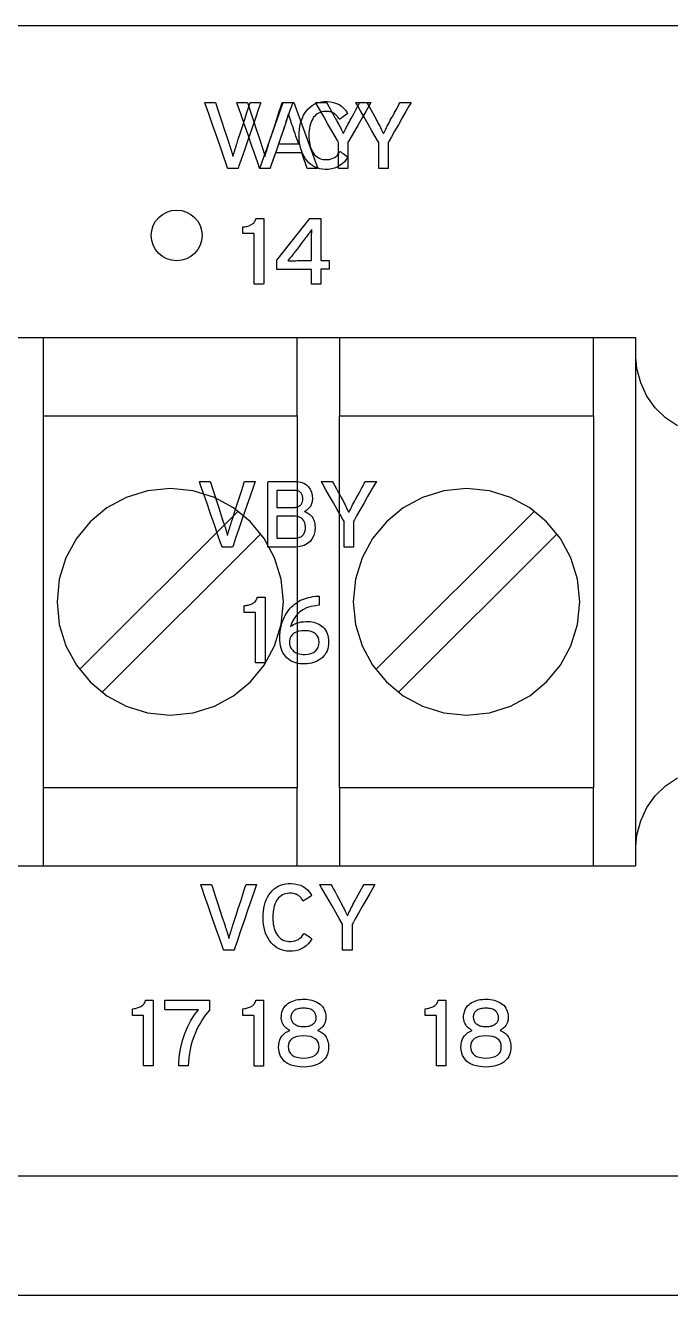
# Model space of a CAD drawing. Extents: x 1 to 47.7, y 0.2 to 33.3.
# Drawn here: x 34.587 to 35.54, y 10.156 to 12.033 of the extents above; entities that cross this region are included whole.
import ezdxf

# ---------------------------------------------------------------- set-up
doc = ezdxf.new("R2010")
doc.units = 0
doc.header["$MEASUREMENT"] = 0
for name, color, linetype in [('1_1__SCREW_TERMINAL_BLOCK_', 7, 'CONTINUOUS'), ('1_2__CONNECTORIZED_RELAY__', 7, 'CONTINUOUS'), ('4_0_____DWG', 7, 'CONTINUOUS')]:
    doc.layers.add(name, color=color, linetype=linetype)

msp = doc.modelspace()

# ---------------------------------------------------------------- linework, layer by layer
at = {"layer": '1_1__SCREW_TERMINAL_BLOCK_'}
for points in [[(34.9486, 11.8214), (34.9481, 11.8214), (34.9466, 11.8214), (34.9444, 11.8214), (34.9418, 11.8214), (34.9391, 11.8214), (34.9367, 11.8214), (34.9347, 11.8214), (34.9335, 11.8214), (34.9331, 11.8219), (34.931, 11.8279), (34.927, 11.8393), (34.9219, 11.8542), (34.9161, 11.8708), (34.9103, 11.8873), (34.9053, 11.902), (34.9015, 11.9129), (34.8996, 11.9183), (34.8998, 11.9186), (34.9011, 11.9186), (34.9032, 11.9186), (34.9058, 11.9186), (34.9085, 11.9186), (34.9111, 11.9186), (34.9134, 11.9186), (34.9148, 11.9186), (34.9153, 11.9186), (34.9162, 11.9159), (34.9183, 11.9095), (34.9213, 11.9005), (34.9247, 11.8901), (34.9282, 11.8794), (34.9314, 11.8696), (34.9339, 11.8619), (34.9354, 11.8573), (34.9358, 11.8562), (34.9361, 11.8551), (34.9365, 11.8541), (34.9368, 11.853), (34.9372, 11.8519), (34.9376, 11.8508), (34.938, 11.8496), (34.9383, 11.8485), (34.9387, 11.8473), (34.9391, 11.8461), (34.9394, 11.8449), (34.9397, 11.8439), (34.94, 11.8428), (34.9402, 11.8419), (34.9405, 11.841), (34.9407, 11.8402), (34.9409, 11.8394), (34.9411, 11.839), (34.9413, 11.8397), (34.9415, 11.8405), (34.9417, 11.8413), (34.942, 11.8422), (34.9423, 11.8432), (34.9426, 11.8442), (34.9429, 11.8453), (34.9433, 11.8465), (34.9437, 11.8477), (34.944, 11.8489), (34.9444, 11.8501), (34.9447, 11.8513), (34.9451, 11.8524), (34.9454, 11.8535), (34.9457, 11.8546), (34.9461, 11.8556), (34.9464, 11.8567), (34.947, 11.8587), (34.9489, 11.8645), (34.9517, 11.8731), (34.955, 11.8833), (34.9584, 11.894), (34.9617, 11.904), (34.9643, 11.9122), (34.966, 11.9174), (34.9665, 11.9186), (34.9673, 11.9186), (34.9691, 11.9186), (34.9714, 11.9186), (34.9741, 11.9186), (34.9768, 11.9186), (34.9791, 11.9186), (34.981, 11.9186), (34.9819, 11.9186), (34.9815, 11.9171), (34.9789, 11.9095), (34.9746, 11.897), (34.9693, 11.8814), (34.9635, 11.8646), (34.9579, 11.8485), (34.9532, 11.8346), (34.9499, 11.825)], [(35.0637, 11.8384), (35.0611, 11.8345), (35.0583, 11.831), (35.0551, 11.828), (35.0517, 11.8255), (35.0479, 11.8234), (35.0439, 11.8218), (35.0395, 11.8207), (35.0349, 11.82), (35.0302, 11.8199), (35.0261, 11.8202), (35.0222, 11.8209), (35.0186, 11.822), (35.0151, 11.8234), (35.0119, 11.8252), (35.0089, 11.8273), (35.0061, 11.8298), (35.0035, 11.8326), (35.0011, 11.8357), (34.9989, 11.839), (34.997, 11.8426), (34.9954, 11.8464), (34.994, 11.8505), (34.993, 11.8548), (34.9922, 11.8593), (34.9917, 11.864), (34.9915, 11.869), (34.9916, 11.8741), (34.9919, 11.8789), (34.9926, 11.8836), (34.9936, 11.888), (34.9948, 11.8921), (34.9963, 11.8961), (34.9981, 11.8998), (35.0002, 11.9032), (35.0025, 11.9065), (35.005, 11.9094), (35.0077, 11.912), (35.0107, 11.9142), (35.0138, 11.9161), (35.0172, 11.9176), (35.0207, 11.9187), (35.0245, 11.9196), (35.0285, 11.92), (35.033, 11.9201), (35.0379, 11.9197), (35.0425, 11.9188), (35.0467, 11.9175), (35.0505, 11.9156), (35.054, 11.9133), (35.0572, 11.9106), (35.06, 11.9073), (35.0624, 11.9036), (35.0631, 11.9019), (35.0622, 11.9013), (35.0606, 11.9003), (35.0587, 11.899), (35.0565, 11.8977), (35.0545, 11.8963), (35.0527, 11.8952), (35.0514, 11.8943), (35.0508, 11.894), (35.0501, 11.8951), (35.0493, 11.8964), (35.0484, 11.8976), (35.0475, 11.8987), (35.0466, 11.8997), (35.0457, 11.9006), (35.0448, 11.9015), (35.0438, 11.9023), (35.0428, 11.903), (35.0417, 11.9035), (35.0406, 11.9041), (35.0393, 11.9045), (35.038, 11.9049), (35.0367, 11.9052), (35.0353, 11.9054), (35.0338, 11.9056), (35.0322, 11.9056), (35.0301, 11.9056), (35.0274, 11.9054), (35.0249, 11.9049), (35.0225, 11.9042), (35.0203, 11.9032), (35.0183, 11.902), (35.0164, 11.9005), (35.0146, 11.8988), (35.013, 11.8969), (35.0116, 11.8947), (35.0102, 11.8923), (35.0091, 11.8897), (35.0082, 11.887), (35.0074, 11.884), (35.0068, 11.8809), (35.0063, 11.8775), (35.006, 11.874), (35.0059, 11.8703), (35.006, 11.8666), (35.0063, 11.8631), (35.0067, 11.8598), (35.0073, 11.8566), (35.008, 11.8537), (35.009, 11.8509), (35.0101, 11.8483), (35.0114, 11.8459), (35.0128, 11.8437), (35.0144, 11.8416), (35.0161, 11.8398), (35.018, 11.8383), (35.02, 11.837), (35.0222, 11.836), (35.0246, 11.8352), (35.0271, 11.8347), (35.0298, 11.8344), (35.0327, 11.8344), (35.0358, 11.8347), (35.0386, 11.8353), (35.0413, 11.8363), (35.0437, 11.8375), (35.046, 11.8391), (35.048, 11.841), (35.0499, 11.8433), (35.0516, 11.8458), (35.0522, 11.8464), (35.0532, 11.8457), (35.0547, 11.8446), (35.0565, 11.8434), (35.0585, 11.842), (35.0605, 11.8406), (35.0621, 11.8395), (35.0632, 11.8387)], [(35.1231, 11.8598), (35.1231, 11.8584), (35.1231, 11.8546), (35.1231, 11.8491), (35.1231, 11.8427), (35.1231, 11.8361), (35.1231, 11.83), (35.1231, 11.825), (35.1231, 11.822), (35.123, 11.8214), (35.1221, 11.8214), (35.1205, 11.8214), (35.1183, 11.8214), (35.1159, 11.8214), (35.1135, 11.8214), (35.1114, 11.8214), (35.1098, 11.8214), (35.109, 11.8214), (35.109, 11.8222), (35.109, 11.8254), (35.109, 11.8305), (35.109, 11.8367), (35.109, 11.8434), (35.109, 11.8497), (35.109, 11.8551), (35.109, 11.8587), (35.109, 11.8599), (35.1075, 11.8624), (35.104, 11.8685), (35.0991, 11.8771), (35.0934, 11.8869), (35.0876, 11.897), (35.0823, 11.9063), (35.0781, 11.9136), (35.0756, 11.9179), (35.0754, 11.9186), (35.0765, 11.9186), (35.0785, 11.9186), (35.081, 11.9186), (35.0839, 11.9186), (35.0867, 11.9186), (35.0891, 11.9186), (35.0909, 11.9186), (35.0917, 11.9186), (35.0921, 11.9179), (35.0934, 11.9155), (35.0954, 11.9119), (35.0978, 11.9075), (35.1004, 11.9029), (35.1027, 11.8985), (35.1047, 11.8949), (35.106, 11.8925), (35.1067, 11.8913), (35.108, 11.8887), (35.1093, 11.8863), (35.1105, 11.8839), (35.1117, 11.8816), (35.1128, 11.8794), (35.1138, 11.8773), (35.1148, 11.8753), (35.1157, 11.8734), (35.1166, 11.8735), (35.1174, 11.8754), (35.1184, 11.8773), (35.1194, 11.8794), (35.1205, 11.8816), (35.1217, 11.8839), (35.1229, 11.8863), (35.1243, 11.8888), (35.1256, 11.8914), (35.1262, 11.8925), (35.1276, 11.895), (35.1297, 11.8988), (35.1321, 11.9032), (35.1347, 11.9079), (35.1371, 11.9122), (35.139, 11.9158), (35.1402, 11.9181), (35.1406, 11.9186), (35.1415, 11.9186), (35.1433, 11.9186), (35.1458, 11.9186), (35.1486, 11.9186), (35.1513, 11.9186), (35.1538, 11.9186), (35.1557, 11.9186), (35.1567, 11.9186), (35.1563, 11.9177), (35.1536, 11.9131), (35.1493, 11.9055), (35.1439, 11.8961), (35.1381, 11.886), (35.1325, 11.8762), (35.1277, 11.8678), (35.1243, 11.862)], [(34.8482, 11.7224), (34.8474, 11.7148), (34.8452, 11.7078), (34.8418, 11.7014), (34.8372, 11.6959), (34.8316, 11.6913), (34.8253, 11.6878), (34.8182, 11.6857), (34.8107, 11.6849), (34.8031, 11.6857), (34.7961, 11.6878), (34.7897, 11.6913), (34.7842, 11.6959), (34.7796, 11.7014), (34.7761, 11.7078), (34.7739, 11.7148), (34.7732, 11.7224), (34.7739, 11.7299), (34.7761, 11.737), (34.7796, 11.7434), (34.7842, 11.7489), (34.7897, 11.7535), (34.7961, 11.7569), (34.8031, 11.7591), (34.8107, 11.7599), (34.8182, 11.7591), (34.8253, 11.7569), (34.8316, 11.7535), (34.8372, 11.7489), (34.8418, 11.7434), (34.8452, 11.737), (34.8474, 11.7299)], [(34.9685, 11.1811), (34.9651, 11.2148), (34.9554, 11.2462), (34.94, 11.2747), (34.9196, 11.2995), (34.8948, 11.3199), (34.8664, 11.3354), (34.835, 11.3451), (34.8012, 11.3486), (34.7675, 11.3451), (34.7362, 11.3354), (34.7077, 11.3199), (34.683, 11.2995), (34.6626, 11.2747), (34.6471, 11.2462), (34.6374, 11.2148), (34.634, 11.1811), (34.6374, 11.1474), (34.6471, 11.116), (34.6626, 11.0876), (34.683, 11.0628), (34.7077, 11.0423), (34.7362, 11.0269), (34.7675, 11.0171), (34.8012, 11.0137), (34.835, 11.0171), (34.8664, 11.0269), (34.8948, 11.0423), (34.9196, 11.0628), (34.94, 11.0876), (34.9554, 11.116), (34.9651, 11.1474)], [(35.406, 11.1811), (35.4026, 11.2148), (35.3929, 11.2462), (35.3775, 11.2747), (35.357, 11.2995), (35.3323, 11.3199), (35.3039, 11.3354), (35.2725, 11.3451), (35.2388, 11.3486), (35.205, 11.3451), (35.1736, 11.3354), (35.1452, 11.3199), (35.1205, 11.2995), (35.1, 11.2747), (35.0846, 11.2462), (35.0749, 11.2148), (35.0715, 11.1811), (35.0749, 11.1474), (35.0846, 11.116), (35.1, 11.0876), (35.1205, 11.0628), (35.1452, 11.0423), (35.1736, 11.0269), (35.205, 11.0171), (35.2388, 11.0137), (35.2725, 11.0171), (35.3039, 11.0269), (35.3323, 11.0423), (35.357, 11.0628), (35.3775, 11.0876), (35.3929, 11.116), (35.4026, 11.1474)], [(34.7619, 10.4954), (34.7619, 10.4982), (34.7619, 10.5058), (34.7619, 10.5167), (34.7619, 10.5293), (34.7619, 10.5424), (34.7619, 10.5543), (34.7619, 10.5637), (34.7619, 10.5691), (34.7618, 10.5699), (34.7606, 10.5699), (34.7585, 10.5699), (34.7558, 10.5699), (34.7529, 10.5699), (34.75, 10.5699), (34.7476, 10.5699), (34.7459, 10.5699), (34.7453, 10.5699), (34.7453, 10.5703), (34.7453, 10.5713), (34.7453, 10.5728), (34.7453, 10.5745), (34.7453, 10.5762), (34.7453, 10.5778), (34.7453, 10.5791), (34.7453, 10.5798), (34.7461, 10.58), (34.7478, 10.5802), (34.7494, 10.5804), (34.751, 10.5808), (34.7525, 10.5812), (34.754, 10.5816), (34.7554, 10.5821), (34.7567, 10.5827), (34.758, 10.5834), (34.7592, 10.5841), (34.7603, 10.5849), (34.7612, 10.5858), (34.7621, 10.5868), (34.7629, 10.5879), (34.7635, 10.5891), (34.764, 10.5904), (34.7645, 10.5918), (34.7648, 10.5925), (34.7656, 10.5925), (34.767, 10.5925), (34.7689, 10.5925), (34.7709, 10.5925), (34.7728, 10.5925), (34.7745, 10.5925), (34.7756, 10.5925), (34.7761, 10.5925), (34.7761, 10.5888), (34.7761, 10.5789), (34.7761, 10.5648), (34.7761, 10.5482), (34.7761, 10.5312), (34.7761, 10.5156), (34.7761, 10.5034), (34.7761, 10.4963), (34.7759, 10.4954), (34.7749, 10.4954), (34.7731, 10.4954), (34.7708, 10.4954), (34.7684, 10.4954), (34.766, 10.4954), (34.7639, 10.4954), (34.7625, 10.4954)], [(34.8592, 10.5778), (34.8563, 10.5745), (34.8535, 10.571), (34.8508, 10.5673), (34.8483, 10.5634), (34.8458, 10.5593), (34.8434, 10.555), (34.8411, 10.5505), (34.8389, 10.5458), (34.8369, 10.541), (34.835, 10.5359), (34.8333, 10.5306), (34.8318, 10.5252), (34.8306, 10.5196), (34.8296, 10.5138), (34.8288, 10.5078), (34.8282, 10.5017), (34.8278, 10.4954), (34.8273, 10.4954), (34.8258, 10.4954), (34.8237, 10.4954), (34.8213, 10.4954), (34.8188, 10.4954), (34.8165, 10.4954), (34.8147, 10.4954), (34.8137, 10.4954), (34.8139, 10.5011), (34.815, 10.5122), (34.8168, 10.5229), (34.8194, 10.5332), (34.8226, 10.5431), (34.8266, 10.5525), (34.8312, 10.5616), (34.8366, 10.5702), (34.8427, 10.5784), (34.8408, 10.5784), (34.8358, 10.5784), (34.8286, 10.5784), (34.8202, 10.5784), (34.8116, 10.5784), (34.8037, 10.5784), (34.7975, 10.5784), (34.7939, 10.5784), (34.7934, 10.5786), (34.7934, 10.5796), (34.7934, 10.5814), (34.7934, 10.5836), (34.7934, 10.5861), (34.7934, 10.5885), (34.7934, 10.5906), (34.7934, 10.592), (34.7934, 10.5925), (34.7959, 10.5925), (34.8026, 10.5925), (34.8122, 10.5925), (34.8234, 10.5925), (34.8349, 10.5925), (34.8454, 10.5925), (34.8537, 10.5925), (34.8585, 10.5925), (34.8592, 10.5924), (34.8592, 10.5913), (34.8592, 10.5895), (34.8592, 10.5871), (34.8592, 10.5845), (34.8592, 10.582), (34.8592, 10.5799), (34.8592, 10.5784)], [(35.1942, 10.4954), (35.1942, 10.4982), (35.1942, 10.5058), (35.1942, 10.5167), (35.1942, 10.5293), (35.1942, 10.5424), (35.1942, 10.5543), (35.1942, 10.5637), (35.1942, 10.5691), (35.194, 10.5699), (35.1928, 10.5699), (35.1907, 10.5699), (35.188, 10.5699), (35.1851, 10.5699), (35.1822, 10.5699), (35.1798, 10.5699), (35.1781, 10.5699), (35.1775, 10.5699), (35.1775, 10.5703), (35.1775, 10.5713), (35.1775, 10.5728), (35.1775, 10.5745), (35.1775, 10.5762), (35.1775, 10.5778), (35.1775, 10.5791), (35.1775, 10.5798), (35.1783, 10.58), (35.18, 10.5802), (35.1817, 10.5804), (35.1832, 10.5808), (35.1847, 10.5812), (35.1862, 10.5816), (35.1876, 10.5821), (35.1889, 10.5827), (35.1902, 10.5834), (35.1914, 10.5841), (35.1925, 10.5849), (35.1934, 10.5858), (35.1943, 10.5868), (35.1951, 10.5879), (35.1957, 10.5891), (35.1962, 10.5904), (35.1967, 10.5918), (35.197, 10.5925), (35.1978, 10.5925), (35.1992, 10.5925), (35.2011, 10.5925), (35.2031, 10.5925), (35.205, 10.5925), (35.2067, 10.5925), (35.2078, 10.5925), (35.2083, 10.5925), (35.2083, 10.5888), (35.2083, 10.5789), (35.2083, 10.5648), (35.2083, 10.5482), (35.2083, 10.5312), (35.2083, 10.5156), (35.2083, 10.5034), (35.2083, 10.4963), (35.2081, 10.4954), (35.2071, 10.4954), (35.2053, 10.4954), (35.2031, 10.4954), (35.2006, 10.4954), (35.1982, 10.4954), (35.1961, 10.4954), (35.1947, 10.4954)], [(35.3044, 10.5237), (35.3042, 10.5204), (35.3038, 10.5174), (35.3031, 10.5146), (35.3022, 10.5119), (35.301, 10.5094), (35.2996, 10.5071), (35.2979, 10.5049), (35.2959, 10.503), (35.2937, 10.5012), (35.2913, 10.4996), (35.2886, 10.4982), (35.2858, 10.497), (35.2828, 10.4959), (35.2796, 10.4951), (35.2762, 10.4945), (35.2726, 10.4941), (35.2688, 10.4938), (35.2626, 10.494), (35.2553, 10.4949), (35.249, 10.4965), (35.2435, 10.499), (35.2391, 10.5022), (35.2355, 10.5062), (35.2329, 10.5109), (35.2312, 10.5164), (35.2305, 10.5227), (35.2306, 10.5271), (35.2312, 10.5308), (35.2322, 10.5341), (35.2337, 10.5372), (35.2356, 10.54), (35.238, 10.5424), (35.2408, 10.5446), (35.244, 10.5465), (35.2469, 10.548), (35.2453, 10.5488), (35.2439, 10.5497), (35.2425, 10.5506), (35.2413, 10.5516), (35.2402, 10.5526), (35.2392, 10.5537), (35.2384, 10.5548), (35.2376, 10.556), (35.237, 10.5572), (35.2364, 10.5584), (35.2359, 10.5596), (35.2354, 10.5608), (35.2351, 10.5619), (35.2348, 10.5631), (35.2346, 10.5642), (35.2345, 10.5653), (35.2344, 10.5663), (35.2345, 10.5689), (35.2349, 10.5719), (35.2355, 10.5747), (35.2363, 10.5773), (35.2374, 10.5798), (35.2387, 10.582), (35.2403, 10.5841), (35.2422, 10.5859), (35.2443, 10.5876), (35.2465, 10.589), (35.2488, 10.5902), (35.2512, 10.5913), (35.2538, 10.5922), (35.2565, 10.5929), (35.2593, 10.5935), (35.2622, 10.5938), (35.2653, 10.5941), (35.2684, 10.5941), (35.2714, 10.594), (35.2742, 10.5936), (35.277, 10.5932), (35.2797, 10.5925), (35.2822, 10.5917), (35.2847, 10.5907), (35.2871, 10.5895), (35.2894, 10.5882), (35.2916, 10.5867), (35.2936, 10.585), (35.2953, 10.5831), (35.2968, 10.581), (35.298, 10.5786), (35.2989, 10.5761), (35.2997, 10.5734), (35.3001, 10.5705), (35.3003, 10.5674), (35.3004, 10.5665), (35.3003, 10.566), (35.3003, 10.5655), (35.3003, 10.5649), (35.3002, 10.5644), (35.3001, 10.5639), (35.3, 10.5633), (35.2999, 10.5628), (35.2998, 10.5622), (35.2997, 10.5616), (35.2995, 10.561), (35.2993, 10.5603), (35.2991, 10.5597), (35.2988, 10.5591), (35.2986, 10.5585), (35.2983, 10.5578), (35.298, 10.5572), (35.2975, 10.5563), (35.2967, 10.555), (35.2958, 10.5539), (35.2948, 10.5527), (35.2937, 10.5517), (35.2925, 10.5507), (35.2912, 10.5497), (35.2897, 10.5489), (35.2882, 10.548), (35.2903, 10.5468), (35.2935, 10.5451), (35.2963, 10.5431), (35.2987, 10.5407), (35.3007, 10.538), (35.3022, 10.5349), (35.3034, 10.5315), (35.3041, 10.5278)], [(35.2861, 10.5665), (35.2861, 10.5678), (35.2859, 10.5692), (35.2856, 10.5704), (35.2852, 10.5716), (35.2847, 10.5728), (35.284, 10.5739), (35.2833, 10.575), (35.2824, 10.576), (35.2814, 10.577), (35.2802, 10.5779), (35.2788, 10.5786), (35.2773, 10.5793), (35.2756, 10.5798), (35.2738, 10.5802), (35.2718, 10.5805), (35.2696, 10.5807), (35.2673, 10.5808), (35.265, 10.5807), (35.2628, 10.5805), (35.2609, 10.5802), (35.259, 10.5799), (35.2574, 10.5794), (35.2559, 10.5787), (35.2546, 10.578), (35.2534, 10.5772), (35.2524, 10.5763), (35.2515, 10.5754), (35.2507, 10.5743), (35.2501, 10.5732), (35.2495, 10.5721), (35.2491, 10.5709), (35.2489, 10.5697), (35.2487, 10.5684), (35.2487, 10.567), (35.2488, 10.5657), (35.249, 10.5643), (35.2493, 10.5631), (35.2498, 10.5619), (35.2505, 10.5608), (35.2512, 10.5597), (35.2522, 10.5587), (35.2532, 10.5578), (35.2544, 10.5569), (35.2557, 10.5561), (35.2571, 10.5555), (35.2586, 10.5549), (35.2601, 10.5544), (35.2618, 10.5541), (35.2636, 10.5538), (35.2655, 10.5537), (35.2675, 10.5536), (35.2696, 10.5537), (35.2716, 10.5538), (35.2734, 10.5541), (35.2752, 10.5545), (35.2768, 10.5549), (35.2782, 10.5555), (35.2796, 10.5562), (35.2808, 10.557), (35.2819, 10.5579), (35.2829, 10.5588), (35.2838, 10.5597), (35.2845, 10.5607), (35.2851, 10.5618), (35.2855, 10.5629), (35.2859, 10.564), (35.2861, 10.5652)], [(35.2901, 10.5233), (35.2898, 10.5271), (35.2887, 10.5304), (35.287, 10.5333), (35.2845, 10.5356), (35.2813, 10.5374), (35.2773, 10.5388), (35.2727, 10.5396), (35.2673, 10.5399), (35.262, 10.5396), (35.2574, 10.5388), (35.2535, 10.5375), (35.2503, 10.5358), (35.2479, 10.5335), (35.2461, 10.5308), (35.245, 10.5276), (35.2447, 10.5239), (35.2451, 10.52), (35.2462, 10.5167), (35.248, 10.5138), (35.2505, 10.5114), (35.2537, 10.5096), (35.2576, 10.5082), (35.2621, 10.5074), (35.2674, 10.5071), (35.2727, 10.5074), (35.2773, 10.5082), (35.2812, 10.5095), (35.2844, 10.5113), (35.2869, 10.5136), (35.2887, 10.5163), (35.2898, 10.5196)]]:
    msp.add_lwpolyline(points, close=True, dxfattribs=at)
for points in [[(35.5505, 11.4413), (35.5328, 11.4531), (35.5175, 11.4679), (35.5051, 11.4851), (35.4959, 11.5046), (35.4903, 11.5258), (35.489, 11.5369), (35.4887, 11.5426), (35.4887, 11.5453), (35.4887, 11.5493), (35.4887, 11.5661), (35.4887, 11.5709), (35.4876, 11.5711), (35.4755, 11.5711), (35.4507, 11.5711), (35.414, 11.5711), (35.3663, 11.5711), (35.3082, 11.5711), (35.2407, 11.5711), (35.1645, 11.5711), (35.0805, 11.5711), (34.9895, 11.5711), (34.8923, 11.5711), (34.7896, 11.5711), (34.6824, 11.5711), (34.4573, 11.5711)], [(34.6138, 11.4561), (34.6138, 11.5711)], [(34.9888, 11.4561), (34.9888, 11.5711)], [(35.0512, 11.5711), (35.0512, 11.4561)], [(35.4262, 11.4561), (35.4262, 11.5711)], [(35.4887, 10.7912), (35.4887, 11.5711)], [(34.9888, 10.9062), (34.6138, 10.9062), (34.6138, 11.4561), (34.9888, 11.4561), (34.9888, 10.9062)], [(35.4262, 10.9062), (35.0512, 10.9062), (35.0512, 11.4561), (35.4262, 11.4561), (35.4262, 10.9062)], [(34.9017, 11.3151), (34.6674, 11.0809)], [(35.3392, 11.3151), (35.1049, 11.0809)], [(34.7008, 11.0474), (34.9351, 11.2817)], [(35.1383, 11.0474), (35.3726, 11.2817)], [(34.4573, 10.7912), (34.6824, 10.7912), (34.7896, 10.7912), (34.8923, 10.7912), (34.9895, 10.7912), (35.0805, 10.7912), (35.1645, 10.7912), (35.2407, 10.7912), (35.3082, 10.7912), (35.3663, 10.7912), (35.414, 10.7912), (35.4507, 10.7912), (35.4755, 10.7912), (35.4876, 10.7912), (35.4887, 10.7913), (35.4887, 10.7961), (35.4887, 10.8129), (35.4887, 10.817), (35.4887, 10.8197), (35.489, 10.8253), (35.4903, 10.8365), (35.4959, 10.8577), (35.5051, 10.8771), (35.5175, 10.8944), (35.5328, 10.9091), (35.5505, 10.9209)], [(34.6138, 10.7912), (34.6138, 10.9062)], [(34.9888, 10.7912), (34.9888, 10.9062)], [(35.0512, 10.9062), (35.0512, 10.7912)], [(35.4262, 10.7912), (35.4262, 10.9062)]]:
    msp.add_lwpolyline(points, dxfattribs=at)
at = {"layer": '1_2__CONNECTORIZED_RELAY__'}
for points in [[(34.9014, 11.8214), (34.9009, 11.8214), (34.8994, 11.8214), (34.8972, 11.8214), (34.8946, 11.8214), (34.8919, 11.8214), (34.8895, 11.8214), (34.8875, 11.8214), (34.8863, 11.8214), (34.8859, 11.8219), (34.8838, 11.8279), (34.8798, 11.8393), (34.8747, 11.8541), (34.8689, 11.8708), (34.8632, 11.8873), (34.8581, 11.9019), (34.8543, 11.9129), (34.8524, 11.9183), (34.8526, 11.9186), (34.8539, 11.9186), (34.856, 11.9186), (34.8586, 11.9186), (34.8613, 11.9186), (34.864, 11.9186), (34.8662, 11.9186), (34.8677, 11.9186), (34.8682, 11.9186), (34.869, 11.9159), (34.8711, 11.9094), (34.8741, 11.9005), (34.8775, 11.89), (34.881, 11.8794), (34.8842, 11.8696), (34.8867, 11.8619), (34.8882, 11.8573), (34.8886, 11.8562), (34.8889, 11.8551), (34.8893, 11.8541), (34.8897, 11.853), (34.89, 11.8519), (34.8904, 11.8508), (34.8908, 11.8496), (34.8912, 11.8485), (34.8915, 11.8473), (34.8919, 11.8461), (34.8922, 11.8449), (34.8925, 11.8438), (34.8928, 11.8428), (34.893, 11.8419), (34.8933, 11.841), (34.8935, 11.8402), (34.8937, 11.8394), (34.8939, 11.839), (34.8941, 11.8397), (34.8943, 11.8405), (34.8945, 11.8413), (34.8948, 11.8422), (34.8951, 11.8432), (34.8954, 11.8442), (34.8957, 11.8453), (34.8961, 11.8465), (34.8965, 11.8477), (34.8968, 11.8489), (34.8972, 11.8501), (34.8975, 11.8512), (34.8979, 11.8524), (34.8982, 11.8535), (34.8985, 11.8546), (34.8989, 11.8556), (34.8992, 11.8567), (34.8998, 11.8587), (34.9017, 11.8645), (34.9045, 11.8731), (34.9078, 11.8833), (34.9113, 11.894), (34.9145, 11.904), (34.9171, 11.9122), (34.9188, 11.9173), (34.9193, 11.9186), (34.9201, 11.9186), (34.9219, 11.9186), (34.9242, 11.9186), (34.9269, 11.9186), (34.9296, 11.9186), (34.9319, 11.9186), (34.9338, 11.9186), (34.9347, 11.9186), (34.9343, 11.9171), (34.9317, 11.9094), (34.9274, 11.8969), (34.922, 11.8814), (34.9163, 11.8646), (34.9107, 11.8484), (34.906, 11.8346), (34.9027, 11.825)], [(35.0637, 11.8598), (35.0637, 11.8584), (35.0637, 11.8546), (35.0637, 11.8491), (35.0637, 11.8427), (35.0637, 11.8361), (35.0637, 11.83), (35.0637, 11.825), (35.0637, 11.822), (35.0637, 11.8214), (35.0628, 11.8214), (35.0611, 11.8214), (35.059, 11.8214), (35.0566, 11.8214), (35.0542, 11.8214), (35.052, 11.8214), (35.0505, 11.8214), (35.0497, 11.8214), (35.0496, 11.8222), (35.0496, 11.8254), (35.0496, 11.8305), (35.0496, 11.8367), (35.0496, 11.8434), (35.0496, 11.8497), (35.0496, 11.8551), (35.0496, 11.8587), (35.0496, 11.8599), (35.0481, 11.8624), (35.0447, 11.8685), (35.0398, 11.877), (35.0341, 11.8869), (35.0283, 11.897), (35.0229, 11.9063), (35.0187, 11.9136), (35.0163, 11.9179), (35.016, 11.9186), (35.0171, 11.9186), (35.0191, 11.9186), (35.0217, 11.9186), (35.0245, 11.9186), (35.0273, 11.9186), (35.0298, 11.9186), (35.0316, 11.9186), (35.0324, 11.9186), (35.0328, 11.9179), (35.0341, 11.9155), (35.0361, 11.9119), (35.0385, 11.9075), (35.041, 11.9029), (35.0434, 11.8985), (35.0454, 11.8948), (35.0467, 11.8925), (35.0473, 11.8913), (35.0487, 11.8887), (35.05, 11.8862), (35.0512, 11.8839), (35.0524, 11.8816), (35.0535, 11.8794), (35.0545, 11.8773), (35.0555, 11.8753), (35.0564, 11.8733), (35.0572, 11.8735), (35.0581, 11.8754), (35.0591, 11.8773), (35.0601, 11.8794), (35.0612, 11.8816), (35.0624, 11.8839), (35.0636, 11.8863), (35.0649, 11.8888), (35.0663, 11.8914), (35.0669, 11.8925), (35.0683, 11.895), (35.0703, 11.8988), (35.0728, 11.9032), (35.0753, 11.9079), (35.0777, 11.9122), (35.0797, 11.9158), (35.0809, 11.918), (35.0813, 11.9186), (35.0822, 11.9186), (35.084, 11.9186), (35.0864, 11.9186), (35.0892, 11.9186), (35.092, 11.9186), (35.0945, 11.9186), (35.0964, 11.9186), (35.0974, 11.9186), (35.097, 11.9177), (35.0943, 11.9131), (35.09, 11.9055), (35.0846, 11.8961), (35.0788, 11.886), (35.0731, 11.8762), (35.0683, 11.8678), (35.065, 11.862)], [(34.9831, 11.8799), (34.982, 11.8831), (34.981, 11.8861), (34.98, 11.8891), (34.9791, 11.8919), (34.9782, 11.8945), (34.9774, 11.8971), (34.9766, 11.8995), (34.9759, 11.9018), (34.9753, 11.9005), (34.9746, 11.8981), (34.9738, 11.8956), (34.973, 11.893), (34.9721, 11.8902), (34.9712, 11.8873), (34.9702, 11.8842), (34.9691, 11.881), (34.9685, 11.8794), (34.9679, 11.8775), (34.9668, 11.8744), (34.9655, 11.8706), (34.9641, 11.8666), (34.9628, 11.8628), (34.9617, 11.8597), (34.961, 11.8578), (34.9611, 11.8575), (34.9632, 11.8575), (34.9671, 11.8575), (34.9721, 11.8575), (34.9776, 11.8575), (34.9828, 11.8575), (34.9872, 11.8575), (34.9901, 11.8575), (34.9909, 11.8575), (34.9904, 11.8588), (34.9895, 11.8614), (34.9883, 11.865), (34.9869, 11.8691), (34.9855, 11.8731), (34.9843, 11.8765), (34.9834, 11.8789)], [(34.9251, 11.6504), (34.9251, 11.6533), (34.9251, 11.6609), (34.9251, 11.6717), (34.9251, 11.6844), (34.9251, 11.6975), (34.9251, 11.7094), (34.9251, 11.7188), (34.9251, 11.7242), (34.925, 11.725), (34.9237, 11.725), (34.9216, 11.725), (34.919, 11.725), (34.916, 11.725), (34.9132, 11.725), (34.9108, 11.725), (34.9091, 11.725), (34.9084, 11.725), (34.9084, 11.7253), (34.9084, 11.7264), (34.9084, 11.7278), (34.9084, 11.7295), (34.9084, 11.7313), (34.9084, 11.7329), (34.9084, 11.7342), (34.9084, 11.7349), (34.9093, 11.7351), (34.911, 11.7353), (34.9126, 11.7355), (34.9142, 11.7358), (34.9157, 11.7362), (34.9172, 11.7367), (34.9186, 11.7372), (34.9199, 11.7378), (34.9212, 11.7385), (34.9224, 11.7392), (34.9234, 11.74), (34.9244, 11.7409), (34.9253, 11.7419), (34.926, 11.743), (34.9267, 11.7442), (34.9272, 11.7455), (34.9276, 11.7469), (34.9279, 11.7476), (34.9288, 11.7476), (34.9302, 11.7476), (34.932, 11.7476), (34.934, 11.7476), (34.936, 11.7476), (34.9376, 11.7476), (34.9388, 11.7476), (34.9392, 11.7476), (34.9392, 11.7439), (34.9392, 11.734), (34.9392, 11.7198), (34.9392, 11.7033), (34.9392, 11.6863), (34.9392, 11.6707), (34.9392, 11.6584), (34.9392, 11.6514), (34.9391, 11.6504), (34.9381, 11.6504), (34.9363, 11.6504), (34.934, 11.6504), (34.9315, 11.6504), (34.9291, 11.6504), (34.9271, 11.6504), (34.9257, 11.6504)], [(35.0102, 11.7312), (35.0094, 11.7301), (35.0086, 11.7289), (35.0077, 11.7277), (35.0067, 11.7263), (35.0057, 11.725), (35.0046, 11.7235), (35.0035, 11.722), (35.0023, 11.7204), (35.0015, 11.7194), (35.0001, 11.7175), (34.9977, 11.7144), (34.9947, 11.7105), (34.9915, 11.7062), (34.9885, 11.7022), (34.9859, 11.6988), (34.9842, 11.6965), (34.9835, 11.6956), (34.9823, 11.6941), (34.9812, 11.6926), (34.9801, 11.6912), (34.979, 11.6899), (34.9779, 11.6886), (34.9769, 11.6874), (34.976, 11.6863), (34.975, 11.6852), (34.9759, 11.6849), (34.9775, 11.6849), (34.9791, 11.685), (34.9809, 11.685), (34.9827, 11.685), (34.9845, 11.685), (34.9865, 11.685), (34.9885, 11.6851), (34.99, 11.6851), (34.9912, 11.6851), (34.9935, 11.6851), (34.9966, 11.6851), (35.0001, 11.6851), (35.0036, 11.6851), (35.0066, 11.6851), (35.0088, 11.6851), (35.0098, 11.6851), (35.0098, 11.6859), (35.0098, 11.6886), (35.0098, 11.6926), (35.0098, 11.6975), (35.0098, 11.7025), (35.0098, 11.7071), (35.0098, 11.7109), (35.0098, 11.7131), (35.0098, 11.7145), (35.0099, 11.7169), (35.0099, 11.7192), (35.01, 11.7214), (35.01, 11.7236), (35.0101, 11.7256), (35.0101, 11.7276), (35.0102, 11.7295)], [(34.8933, 11.2618), (34.8927, 11.2618), (34.8912, 11.2618), (34.889, 11.2618), (34.8864, 11.2618), (34.8838, 11.2618), (34.8813, 11.2618), (34.8793, 11.2618), (34.8781, 11.2618), (34.8777, 11.2623), (34.8756, 11.2683), (34.8717, 11.2797), (34.8665, 11.2946), (34.8607, 11.3112), (34.855, 11.3277), (34.8499, 11.3424), (34.8461, 11.3533), (34.8442, 11.3587), (34.8444, 11.359), (34.8458, 11.359), (34.8479, 11.359), (34.8504, 11.359), (34.8532, 11.359), (34.8558, 11.359), (34.858, 11.359), (34.8595, 11.359), (34.86, 11.359), (34.8609, 11.3563), (34.863, 11.3499), (34.8659, 11.3409), (34.8693, 11.3305), (34.8728, 11.3198), (34.876, 11.31), (34.8785, 11.3023), (34.88, 11.2977), (34.8804, 11.2966), (34.8808, 11.2955), (34.8811, 11.2945), (34.8815, 11.2934), (34.8818, 11.2923), (34.8822, 11.2912), (34.8826, 11.29), (34.883, 11.2889), (34.8834, 11.2877), (34.8837, 11.2865), (34.884, 11.2853), (34.8843, 11.2843), (34.8846, 11.2833), (34.8849, 11.2823), (34.8851, 11.2814), (34.8853, 11.2806), (34.8855, 11.2798), (34.8857, 11.2794), (34.8859, 11.2801), (34.8861, 11.2809), (34.8863, 11.2817), (34.8866, 11.2826), (34.8869, 11.2836), (34.8872, 11.2846), (34.8876, 11.2858), (34.8879, 11.2869), (34.8883, 11.2881), (34.8887, 11.2893), (34.889, 11.2905), (34.8894, 11.2917), (34.8897, 11.2928), (34.89, 11.2939), (34.8904, 11.295), (34.8907, 11.296), (34.891, 11.2971), (34.8917, 11.2991), (34.8935, 11.3049), (34.8963, 11.3135), (34.8996, 11.3237), (34.9031, 11.3344), (34.9063, 11.3444), (34.909, 11.3526), (34.9106, 11.3578), (34.9111, 11.359), (34.912, 11.359), (34.9137, 11.359), (34.9161, 11.359), (34.9187, 11.359), (34.9214, 11.359), (34.9238, 11.359), (34.9256, 11.359), (34.9266, 11.359), (34.9261, 11.3575), (34.9235, 11.3499), (34.9192, 11.3374), (34.9139, 11.3218), (34.9081, 11.3051), (34.9026, 11.2889), (34.8978, 11.275), (34.8945, 11.2654)], [(35.015, 11.2916), (35.0145, 11.2851), (35.0131, 11.2793), (35.0109, 11.2744), (35.0078, 11.2703), (35.0038, 11.267), (34.999, 11.2645), (34.9933, 11.2628), (34.9868, 11.2619), (34.9825, 11.2618), (34.98, 11.2618), (34.9754, 11.2618), (34.9695, 11.2618), (34.963, 11.2618), (34.9567, 11.2618), (34.9511, 11.2618), (34.9472, 11.2618), (34.9455, 11.2618), (34.9454, 11.2647), (34.9454, 11.2739), (34.9454, 11.2876), (34.9454, 11.3038), (34.9454, 11.3208), (34.9454, 11.3366), (34.9454, 11.3494), (34.9454, 11.3573), (34.9456, 11.359), (34.948, 11.359), (34.9525, 11.359), (34.9585, 11.359), (34.9652, 11.359), (34.9718, 11.359), (34.9776, 11.359), (34.982, 11.359), (34.984, 11.359), (34.9887, 11.3588), (34.994, 11.3579), (34.9985, 11.3563), (35.0024, 11.354), (35.0055, 11.3511), (35.008, 11.3474), (35.0098, 11.3431), (35.0108, 11.3381), (35.0111, 11.3334), (35.0111, 11.3317), (35.0109, 11.3302), (35.0107, 11.3286), (35.0103, 11.3272), (35.0099, 11.3258), (35.0094, 11.3245), (35.0088, 11.3232), (35.0081, 11.3221), (35.0073, 11.321), (35.0064, 11.3199), (35.0055, 11.3189), (35.0046, 11.318), (35.0036, 11.3171), (35.0025, 11.3163), (35.0014, 11.3156), (35.0002, 11.3149), (34.9993, 11.3143), (35.0007, 11.3139), (35.002, 11.3134), (35.0033, 11.3127), (35.0046, 11.312), (35.0059, 11.3112), (35.0071, 11.3102), (35.0083, 11.3091), (35.0095, 11.3079), (35.0106, 11.3066), (35.0116, 11.3052), (35.0125, 11.3036), (35.0133, 11.3019), (35.0139, 11.3001), (35.0144, 11.2982), (35.0147, 11.2961), (35.0149, 11.2939)], [(35.0719, 11.3002), (35.0719, 11.2988), (35.0719, 11.295), (35.0719, 11.2895), (35.0719, 11.2831), (35.0719, 11.2765), (35.0719, 11.2704), (35.0719, 11.2654), (35.0719, 11.2624), (35.0718, 11.2618), (35.071, 11.2618), (35.0693, 11.2618), (35.0672, 11.2618), (35.0647, 11.2618), (35.0623, 11.2618), (35.0602, 11.2618), (35.0586, 11.2618), (35.0578, 11.2618), (35.0578, 11.2626), (35.0578, 11.2658), (35.0578, 11.2709), (35.0578, 11.2771), (35.0578, 11.2838), (35.0578, 11.2901), (35.0578, 11.2955), (35.0578, 11.2991), (35.0578, 11.3003), (35.0563, 11.3028), (35.0528, 11.3089), (35.0479, 11.3175), (35.0423, 11.3273), (35.0365, 11.3374), (35.0311, 11.3467), (35.0269, 11.354), (35.0244, 11.3583), (35.0242, 11.359), (35.0253, 11.359), (35.0273, 11.359), (35.0299, 11.359), (35.0327, 11.359), (35.0355, 11.359), (35.038, 11.359), (35.0398, 11.359), (35.0406, 11.359), (35.041, 11.3583), (35.0423, 11.3559), (35.0443, 11.3523), (35.0467, 11.3479), (35.0492, 11.3433), (35.0516, 11.3389), (35.0536, 11.3353), (35.0549, 11.3329), (35.0555, 11.3317), (35.0569, 11.3291), (35.0581, 11.3267), (35.0594, 11.3243), (35.0605, 11.322), (35.0616, 11.3198), (35.0627, 11.3177), (35.0637, 11.3157), (35.0646, 11.3138), (35.0654, 11.3139), (35.0663, 11.3158), (35.0672, 11.3177), (35.0683, 11.3198), (35.0694, 11.322), (35.0705, 11.3243), (35.0718, 11.3267), (35.0731, 11.3292), (35.0745, 11.3318), (35.0751, 11.3329), (35.0765, 11.3354), (35.0785, 11.3392), (35.081, 11.3436), (35.0835, 11.3483), (35.0859, 11.3526), (35.0878, 11.3562), (35.0891, 11.3585), (35.0894, 11.359), (35.0903, 11.359), (35.0922, 11.359), (35.0946, 11.359), (35.0974, 11.359), (35.1002, 11.359), (35.1027, 11.359), (35.1046, 11.359), (35.1056, 11.359), (35.1051, 11.3581), (35.1025, 11.3535), (35.0981, 11.3459), (35.0927, 11.3365), (35.0869, 11.3264), (35.0813, 11.3166), (35.0765, 11.3082), (35.0732, 11.3024)], [(34.997, 11.333), (34.997, 11.3342), (34.9969, 11.3354), (34.9967, 11.3366), (34.9964, 11.3377), (34.9961, 11.3388), (34.9956, 11.3398), (34.9951, 11.3408), (34.9945, 11.3417), (34.9938, 11.3425), (34.993, 11.3432), (34.992, 11.3439), (34.9909, 11.3444), (34.9897, 11.3449), (34.9885, 11.3452), (34.9871, 11.3455), (34.9856, 11.3456), (34.984, 11.3457), (34.983, 11.3457), (34.9804, 11.3457), (34.9768, 11.3457), (34.9725, 11.3457), (34.968, 11.3457), (34.964, 11.3457), (34.9608, 11.3457), (34.959, 11.3457), (34.9587, 11.3455), (34.9587, 11.3436), (34.9587, 11.3405), (34.9587, 11.3364), (34.9587, 11.332), (34.9587, 11.3277), (34.9587, 11.3241), (34.9587, 11.3215), (34.9587, 11.3205), (34.9597, 11.3205), (34.9623, 11.3205), (34.9659, 11.3205), (34.9702, 11.3205), (34.9747, 11.3205), (34.9787, 11.3205), (34.9819, 11.3205), (34.9837, 11.3205), (34.9844, 11.3205), (34.9852, 11.3206), (34.986, 11.3206), (34.9868, 11.3207), (34.9875, 11.3209), (34.9882, 11.321), (34.9888, 11.3212), (34.9894, 11.3214), (34.99, 11.3217), (34.9906, 11.322), (34.9911, 11.3222), (34.9916, 11.3225), (34.9921, 11.3229), (34.9926, 11.3232), (34.9931, 11.3235), (34.9935, 11.3239), (34.9939, 11.3243), (34.9944, 11.3249), (34.995, 11.3257), (34.9956, 11.3266), (34.996, 11.3276), (34.9964, 11.3286), (34.9967, 11.3296), (34.9969, 11.3307), (34.997, 11.3318)], [(35.0009, 11.2912), (35.0006, 11.2948), (34.9999, 11.298), (34.9986, 11.3006), (34.9969, 11.3029), (34.9948, 11.3047), (34.9922, 11.306), (34.9891, 11.3069), (34.9855, 11.3074), (34.9838, 11.3074), (34.9816, 11.3074), (34.9781, 11.3074), (34.9738, 11.3074), (34.9692, 11.3074), (34.9649, 11.3074), (34.9614, 11.3074), (34.9592, 11.3074), (34.9587, 11.3072), (34.9587, 11.3052), (34.9587, 11.3012), (34.9587, 11.296), (34.9587, 11.2903), (34.9587, 11.2846), (34.9587, 11.2798), (34.9587, 11.2764), (34.9587, 11.2751), (34.9597, 11.2751), (34.9624, 11.2751), (34.9661, 11.2751), (34.9705, 11.2751), (34.975, 11.2751), (34.979, 11.2751), (34.9821, 11.2751), (34.9837, 11.2751), (34.9853, 11.2751), (34.9874, 11.2753), (34.9893, 11.2756), (34.991, 11.276), (34.9926, 11.2765), (34.9941, 11.2772), (34.9954, 11.278), (34.9965, 11.279), (34.9975, 11.28), (34.9983, 11.2811), (34.999, 11.2823), (34.9996, 11.2836), (35, 11.285), (35.0004, 11.2864), (35.0007, 11.2879), (35.0009, 11.2895)], [(34.9273, 11.0908), (34.9273, 11.0937), (34.9273, 11.1013), (34.9273, 11.1121), (34.9273, 11.1248), (34.9273, 11.1379), (34.9273, 11.1498), (34.9273, 11.1592), (34.9273, 11.1646), (34.9271, 11.1654), (34.9259, 11.1654), (34.9238, 11.1654), (34.9211, 11.1654), (34.9182, 11.1654), (34.9154, 11.1654), (34.9129, 11.1654), (34.9112, 11.1654), (34.9106, 11.1654), (34.9106, 11.1658), (34.9106, 11.1668), (34.9106, 11.1682), (34.9106, 11.1699), (34.9106, 11.1717), (34.9106, 11.1733), (34.9106, 11.1746), (34.9106, 11.1753), (34.9115, 11.1755), (34.9131, 11.1757), (34.9148, 11.1759), (34.9164, 11.1763), (34.9179, 11.1766), (34.9193, 11.1771), (34.9207, 11.1776), (34.9221, 11.1782), (34.9233, 11.1789), (34.9245, 11.1796), (34.9256, 11.1804), (34.9266, 11.1813), (34.9274, 11.1823), (34.9282, 11.1834), (34.9288, 11.1846), (34.9294, 11.1859), (34.9298, 11.1873), (34.9301, 11.188), (34.9309, 11.188), (34.9324, 11.188), (34.9342, 11.188), (34.9362, 11.188), (34.9381, 11.188), (34.9398, 11.188), (34.941, 11.188), (34.9414, 11.188), (34.9414, 11.1843), (34.9414, 11.1744), (34.9414, 11.1603), (34.9414, 11.1437), (34.9414, 11.1267), (34.9414, 11.1111), (34.9414, 11.0989), (34.9414, 11.0918), (34.9413, 11.0908), (34.9402, 11.0908), (34.9384, 11.0908), (34.9362, 11.0908), (34.9337, 11.0908), (34.9313, 11.0908), (34.9293, 11.0908), (34.9278, 11.0908)], [(35.0351, 11.1217), (35.0349, 11.1181), (35.0345, 11.1148), (35.0337, 11.1116), (35.0327, 11.1087), (35.0315, 11.106), (35.03, 11.1034), (35.0282, 11.1011), (35.0261, 11.099), (35.0238, 11.097), (35.0213, 11.0953), (35.0187, 11.0938), (35.0159, 11.0925), (35.013, 11.0914), (35.0099, 11.0905), (35.0066, 11.0899), (35.0032, 11.0895), (34.9997, 11.0893), (34.9961, 11.0893), (34.9928, 11.0896), (34.9897, 11.0901), (34.9866, 11.0909), (34.9837, 11.0919), (34.9809, 11.0931), (34.9783, 11.0946), (34.9758, 11.0964), (34.9734, 11.0983), (34.9712, 11.1006), (34.9692, 11.1031), (34.9675, 11.1059), (34.9661, 11.1091), (34.9649, 11.1125), (34.964, 11.1162), (34.9634, 11.1202), (34.963, 11.1245), (34.9629, 11.1286), (34.963, 11.1308), (34.9631, 11.1331), (34.9633, 11.1354), (34.9636, 11.1377), (34.964, 11.1401), (34.9644, 11.1424), (34.9649, 11.1448), (34.9656, 11.1472), (34.9662, 11.1496), (34.967, 11.152), (34.9679, 11.1543), (34.9689, 11.1566), (34.9699, 11.1589), (34.9711, 11.1611), (34.9723, 11.1633), (34.9737, 11.1655), (34.9752, 11.1676), (34.9768, 11.1697), (34.9785, 11.1717), (34.9804, 11.1736), (34.9823, 11.1754), (34.9844, 11.1772), (34.9866, 11.1788), (34.9889, 11.1804), (34.9913, 11.1819), (34.9938, 11.1833), (34.9965, 11.1846), (34.9993, 11.1857), (35.0022, 11.1867), (35.0053, 11.1875), (35.0086, 11.1882), (35.012, 11.1888), (35.0155, 11.1892), (35.0192, 11.1895), (35.0213, 11.1895), (35.0213, 11.1886), (35.0213, 11.1869), (35.0213, 11.1848), (35.0213, 11.1825), (35.0213, 11.1802), (35.0213, 11.1781), (35.0213, 11.1766), (35.0213, 11.1759), (35.0156, 11.1754), (35.0088, 11.1742), (35.0026, 11.1721), (34.9971, 11.1693), (34.9921, 11.1657), (34.9878, 11.1614), (34.9841, 11.1563), (34.981, 11.1503), (34.9789, 11.1443), (34.981, 11.146), (34.9833, 11.1475), (34.9858, 11.1488), (34.9885, 11.1498), (34.9914, 11.1507), (34.9945, 11.1513), (34.9978, 11.1517), (35.0013, 11.152), (35.0047, 11.152), (35.0076, 11.1518), (35.0105, 11.1515), (35.0132, 11.1509), (35.0158, 11.1501), (35.0184, 11.1492), (35.0208, 11.1481), (35.023, 11.1467), (35.0252, 11.1452), (35.0272, 11.1434), (35.029, 11.1415), (35.0306, 11.1393), (35.0319, 11.1369), (35.033, 11.1342), (35.0339, 11.1314), (35.0345, 11.1284), (35.0349, 11.1251)], [(35.0209, 11.1214), (35.0205, 11.1253), (35.0195, 11.1287), (35.0179, 11.1316), (35.0157, 11.1339), (35.0128, 11.1358), (35.0093, 11.1372), (35.0052, 11.138), (35.0005, 11.1383), (34.9954, 11.1382), (34.9909, 11.1375), (34.9871, 11.1363), (34.9839, 11.1346), (34.9813, 11.1324), (34.9793, 11.1297), (34.978, 11.1265), (34.9774, 11.1228), (34.9773, 11.1201), (34.9775, 11.1184), (34.9778, 11.1168), (34.9783, 11.1152), (34.979, 11.1137), (34.9798, 11.1122), (34.9808, 11.1109), (34.982, 11.1096), (34.9833, 11.1083), (34.9848, 11.1072), (34.9864, 11.1062), (34.9882, 11.1053), (34.9901, 11.1046), (34.9922, 11.1041), (34.9944, 11.1037), (34.9968, 11.1035), (34.9998, 11.1034), (35.0047, 11.1038), (35.009, 11.1048), (35.0126, 11.1063), (35.0156, 11.1082), (35.0179, 11.1107), (35.0195, 11.1138), (35.0205, 11.1173)], [(34.8954, 10.6663), (34.8948, 10.6663), (34.8933, 10.6663), (34.8911, 10.6663), (34.8885, 10.6663), (34.8859, 10.6663), (34.8834, 10.6663), (34.8814, 10.6663), (34.8802, 10.6663), (34.8798, 10.6668), (34.8777, 10.6728), (34.8738, 10.6842), (34.8686, 10.6991), (34.8628, 10.7157), (34.8571, 10.7322), (34.852, 10.7469), (34.8482, 10.7578), (34.8463, 10.7632), (34.8465, 10.7635), (34.8479, 10.7635), (34.85, 10.7635), (34.8525, 10.7635), (34.8553, 10.7635), (34.8579, 10.7635), (34.8601, 10.7635), (34.8616, 10.7635), (34.8621, 10.7635), (34.863, 10.7608), (34.8651, 10.7544), (34.868, 10.7454), (34.8714, 10.735), (34.8749, 10.7243), (34.8781, 10.7145), (34.8806, 10.7068), (34.8821, 10.7022), (34.8825, 10.7011), (34.8829, 10.7), (34.8832, 10.699), (34.8836, 10.6979), (34.884, 10.6968), (34.8843, 10.6957), (34.8847, 10.6945), (34.8851, 10.6934), (34.8855, 10.6922), (34.8858, 10.691), (34.8861, 10.6898), (34.8864, 10.6888), (34.8867, 10.6878), (34.887, 10.6868), (34.8872, 10.6859), (34.8874, 10.6851), (34.8876, 10.6843), (34.8878, 10.6839), (34.888, 10.6846), (34.8882, 10.6854), (34.8884, 10.6862), (34.8887, 10.6871), (34.889, 10.6881), (34.8893, 10.6892), (34.8897, 10.6903), (34.89, 10.6914), (34.8904, 10.6926), (34.8908, 10.6938), (34.8911, 10.695), (34.8915, 10.6962), (34.8918, 10.6973), (34.8921, 10.6984), (34.8925, 10.6995), (34.8928, 10.7005), (34.8931, 10.7016), (34.8938, 10.7036), (34.8956, 10.7094), (34.8984, 10.718), (34.9017, 10.7282), (34.9052, 10.7389), (34.9084, 10.7489), (34.9111, 10.7571), (34.9127, 10.7623), (34.9132, 10.7635), (34.9141, 10.7635), (34.9158, 10.7635), (34.9182, 10.7635), (34.9208, 10.7635), (34.9235, 10.7635), (34.9259, 10.7635), (34.9277, 10.7635), (34.9287, 10.7635), (34.9282, 10.762), (34.9256, 10.7544), (34.9213, 10.7419), (34.916, 10.7263), (34.9102, 10.7096), (34.9047, 10.6934), (34.8999, 10.6795), (34.8966, 10.6699)], [(35.0104, 10.6833), (35.0079, 10.6794), (35.005, 10.6759), (35.0019, 10.6729), (34.9984, 10.6704), (34.9947, 10.6683), (34.9906, 10.6667), (34.9863, 10.6656), (34.9816, 10.6649), (34.9769, 10.6648), (34.9728, 10.6651), (34.969, 10.6658), (34.9653, 10.6669), (34.9619, 10.6683), (34.9586, 10.6701), (34.9556, 10.6722), (34.9528, 10.6747), (34.9502, 10.6775), (34.9478, 10.6806), (34.9456, 10.684), (34.9437, 10.6875), (34.9421, 10.6913), (34.9408, 10.6954), (34.9397, 10.6997), (34.9389, 10.7042), (34.9384, 10.7089), (34.9382, 10.7139), (34.9383, 10.719), (34.9387, 10.7239), (34.9394, 10.7285), (34.9403, 10.7329), (34.9415, 10.737), (34.943, 10.741), (34.9448, 10.7447), (34.9469, 10.7481), (34.9492, 10.7514), (34.9518, 10.7543), (34.9545, 10.7569), (34.9574, 10.7591), (34.9606, 10.761), (34.9639, 10.7625), (34.9675, 10.7636), (34.9712, 10.7645), (34.9752, 10.7649), (34.9797, 10.765), (34.9846, 10.7646), (34.9892, 10.7637), (34.9934, 10.7624), (34.9973, 10.7605), (35.0008, 10.7582), (35.0039, 10.7555), (35.0067, 10.7522), (35.0091, 10.7485), (35.0098, 10.7468), (35.0089, 10.7462), (35.0073, 10.7452), (35.0054, 10.7439), (35.0033, 10.7426), (35.0012, 10.7412), (34.9994, 10.7401), (34.9981, 10.7392), (34.9975, 10.7389), (34.9968, 10.74), (34.996, 10.7413), (34.9951, 10.7425), (34.9943, 10.7436), (34.9934, 10.7446), (34.9925, 10.7455), (34.9915, 10.7464), (34.9905, 10.7472), (34.9896, 10.7479), (34.9885, 10.7484), (34.9873, 10.749), (34.9861, 10.7494), (34.9848, 10.7498), (34.9834, 10.7501), (34.982, 10.7503), (34.9805, 10.7505), (34.979, 10.7505), (34.9769, 10.7505), (34.9742, 10.7503), (34.9716, 10.7498), (34.9693, 10.7491), (34.9671, 10.7481), (34.965, 10.7469), (34.9631, 10.7454), (34.9613, 10.7437), (34.9598, 10.7418), (34.9583, 10.7396), (34.957, 10.7372), (34.9559, 10.7346), (34.9549, 10.7319), (34.9541, 10.7289), (34.9535, 10.7258), (34.953, 10.7224), (34.9528, 10.7189), (34.9527, 10.7152), (34.9528, 10.7115), (34.953, 10.708), (34.9534, 10.7047), (34.954, 10.7016), (34.9548, 10.6986), (34.9557, 10.6958), (34.9568, 10.6932), (34.9581, 10.6908), (34.9596, 10.6886), (34.9611, 10.6865), (34.9628, 10.6847), (34.9647, 10.6832), (34.9668, 10.6819), (34.969, 10.6809), (34.9713, 10.6801), (34.9738, 10.6796), (34.9765, 10.6793), (34.9795, 10.6793), (34.9825, 10.6796), (34.9854, 10.6802), (34.988, 10.6812), (34.9905, 10.6824), (34.9927, 10.684), (34.9948, 10.6859), (34.9966, 10.6882), (34.9983, 10.6907), (34.9989, 10.6913), (34.9999, 10.6906), (35.0014, 10.6896), (35.0033, 10.6883), (35.0053, 10.6869), (35.0072, 10.6856), (35.0088, 10.6844), (35.01, 10.6836)], [(35.0698, 10.7047), (35.0698, 10.7033), (35.0698, 10.6995), (35.0698, 10.694), (35.0698, 10.6876), (35.0698, 10.681), (35.0698, 10.6749), (35.0698, 10.6699), (35.0698, 10.6669), (35.0697, 10.6663), (35.0689, 10.6663), (35.0672, 10.6663), (35.065, 10.6663), (35.0626, 10.6663), (35.0602, 10.6663), (35.0581, 10.6663), (35.0565, 10.6663), (35.0557, 10.6663), (35.0557, 10.6671), (35.0557, 10.6703), (35.0557, 10.6754), (35.0557, 10.6816), (35.0557, 10.6883), (35.0557, 10.6946), (35.0557, 10.7), (35.0557, 10.7036), (35.0557, 10.7048), (35.0542, 10.7073), (35.0507, 10.7134), (35.0458, 10.722), (35.0402, 10.7318), (35.0344, 10.7419), (35.029, 10.7512), (35.0248, 10.7585), (35.0223, 10.7628), (35.0221, 10.7635), (35.0232, 10.7635), (35.0252, 10.7635), (35.0278, 10.7635), (35.0306, 10.7635), (35.0334, 10.7635), (35.0359, 10.7635), (35.0377, 10.7635), (35.0385, 10.7635), (35.0389, 10.7628), (35.0402, 10.7604), (35.0422, 10.7568), (35.0446, 10.7524), (35.0471, 10.7478), (35.0495, 10.7434), (35.0515, 10.7398), (35.0528, 10.7374), (35.0534, 10.7362), (35.0548, 10.7336), (35.056, 10.7312), (35.0573, 10.7288), (35.0584, 10.7265), (35.0595, 10.7243), (35.0606, 10.7222), (35.0616, 10.7202), (35.0625, 10.7183), (35.0633, 10.7184), (35.0642, 10.7203), (35.0651, 10.7222), (35.0662, 10.7243), (35.0673, 10.7265), (35.0684, 10.7288), (35.0697, 10.7312), (35.071, 10.7337), (35.0724, 10.7363), (35.073, 10.7374), (35.0744, 10.7399), (35.0764, 10.7437), (35.0788, 10.7481), (35.0814, 10.7528), (35.0838, 10.7571), (35.0857, 10.7607), (35.087, 10.763), (35.0873, 10.7635), (35.0882, 10.7635), (35.0901, 10.7635), (35.0925, 10.7635), (35.0953, 10.7635), (35.0981, 10.7635), (35.1006, 10.7635), (35.1025, 10.7635), (35.1035, 10.7635), (35.103, 10.7626), (35.1004, 10.758), (35.096, 10.7504), (35.0906, 10.741), (35.0848, 10.7309), (35.0792, 10.7211), (35.0744, 10.7127), (35.0711, 10.7069)], [(34.9249, 10.4953), (34.9249, 10.4982), (34.9249, 10.5058), (34.9249, 10.5166), (34.9249, 10.5293), (34.9249, 10.5424), (34.9249, 10.5543), (34.9249, 10.5637), (34.9249, 10.5691), (34.9247, 10.5699), (34.9235, 10.5699), (34.9214, 10.5699), (34.9188, 10.5699), (34.9158, 10.5699), (34.913, 10.5699), (34.9106, 10.5699), (34.9089, 10.5699), (34.9082, 10.5699), (34.9082, 10.5703), (34.9082, 10.5713), (34.9082, 10.5727), (34.9082, 10.5744), (34.9082, 10.5762), (34.9082, 10.5778), (34.9082, 10.5791), (34.9082, 10.5798), (34.9091, 10.58), (34.9108, 10.5802), (34.9124, 10.5804), (34.914, 10.5808), (34.9155, 10.5811), (34.917, 10.5816), (34.9183, 10.5821), (34.9197, 10.5827), (34.921, 10.5834), (34.9222, 10.5841), (34.9232, 10.5849), (34.9242, 10.5858), (34.9251, 10.5868), (34.9258, 10.5879), (34.9265, 10.5891), (34.927, 10.5904), (34.9274, 10.5918), (34.9277, 10.5925), (34.9286, 10.5925), (34.93, 10.5925), (34.9318, 10.5925), (34.9338, 10.5925), (34.9358, 10.5925), (34.9374, 10.5925), (34.9386, 10.5925), (34.939, 10.5925), (34.939, 10.5888), (34.939, 10.5789), (34.939, 10.5648), (34.939, 10.5482), (34.939, 10.5312), (34.939, 10.5156), (34.939, 10.5034), (34.939, 10.4963), (34.9389, 10.4953), (34.9379, 10.4953), (34.9361, 10.4953), (34.9338, 10.4953), (34.9313, 10.4953), (34.9289, 10.4953), (34.9269, 10.4953), (34.9255, 10.4953)], [(35.0351, 10.5237), (35.035, 10.5204), (35.0346, 10.5174), (35.0339, 10.5145), (35.0329, 10.5119), (35.0318, 10.5094), (35.0303, 10.5071), (35.0286, 10.5049), (35.0266, 10.503), (35.0244, 10.5012), (35.022, 10.4996), (35.0194, 10.4982), (35.0166, 10.497), (35.0136, 10.4959), (35.0104, 10.4951), (35.007, 10.4945), (35.0034, 10.4941), (34.9996, 10.4938), (34.9933, 10.494), (34.9861, 10.4949), (34.9797, 10.4965), (34.9743, 10.499), (34.9698, 10.5022), (34.9663, 10.5062), (34.9637, 10.5109), (34.962, 10.5164), (34.9612, 10.5227), (34.9614, 10.5271), (34.962, 10.5307), (34.963, 10.5341), (34.9645, 10.5372), (34.9664, 10.54), (34.9687, 10.5424), (34.9715, 10.5446), (34.9747, 10.5465), (34.9776, 10.5479), (34.9761, 10.5488), (34.9746, 10.5497), (34.9733, 10.5506), (34.9721, 10.5516), (34.971, 10.5526), (34.97, 10.5537), (34.9691, 10.5548), (34.9684, 10.556), (34.9677, 10.5572), (34.9671, 10.5584), (34.9666, 10.5596), (34.9662, 10.5608), (34.9658, 10.5619), (34.9655, 10.563), (34.9653, 10.5642), (34.9652, 10.5652), (34.9652, 10.5663), (34.9653, 10.5689), (34.9656, 10.5719), (34.9662, 10.5747), (34.9671, 10.5773), (34.9681, 10.5798), (34.9695, 10.582), (34.9711, 10.584), (34.9729, 10.5859), (34.975, 10.5876), (34.9772, 10.589), (34.9795, 10.5902), (34.982, 10.5913), (34.9845, 10.5922), (34.9872, 10.5929), (34.99, 10.5935), (34.993, 10.5938), (34.996, 10.594), (34.9992, 10.5941), (35.0021, 10.5939), (35.005, 10.5936), (35.0077, 10.5932), (35.0104, 10.5925), (35.013, 10.5917), (35.0155, 10.5907), (35.0179, 10.5895), (35.0202, 10.5882), (35.0224, 10.5867), (35.0243, 10.585), (35.026, 10.5831), (35.0275, 10.5809), (35.0287, 10.5786), (35.0297, 10.5761), (35.0304, 10.5734), (35.0309, 10.5705), (35.0311, 10.5673), (35.0311, 10.5665), (35.0311, 10.566), (35.0311, 10.5655), (35.031, 10.5649), (35.031, 10.5644), (35.0309, 10.5639), (35.0308, 10.5633), (35.0307, 10.5628), (35.0306, 10.5622), (35.0304, 10.5616), (35.0302, 10.561), (35.03, 10.5603), (35.0298, 10.5597), (35.0296, 10.5591), (35.0293, 10.5585), (35.029, 10.5578), (35.0287, 10.5572), (35.0283, 10.5563), (35.0275, 10.555), (35.0266, 10.5538), (35.0256, 10.5527), (35.0245, 10.5517), (35.0232, 10.5507), (35.0219, 10.5497), (35.0205, 10.5488), (35.0189, 10.548), (35.021, 10.5468), (35.0242, 10.5451), (35.0271, 10.5431), (35.0294, 10.5407), (35.0314, 10.538), (35.033, 10.5349), (35.0341, 10.5315), (35.0348, 10.5278)], [(35.0169, 10.5665), (35.0168, 10.5678), (35.0166, 10.5691), (35.0164, 10.5704), (35.0159, 10.5716), (35.0154, 10.5728), (35.0148, 10.5739), (35.014, 10.575), (35.0132, 10.576), (35.0121, 10.577), (35.0109, 10.5778), (35.0096, 10.5786), (35.0081, 10.5792), (35.0064, 10.5798), (35.0045, 10.5802), (35.0025, 10.5805), (35.0004, 10.5807), (34.998, 10.5808), (34.9957, 10.5807), (34.9936, 10.5805), (34.9916, 10.5802), (34.9898, 10.5798), (34.9881, 10.5793), (34.9867, 10.5787), (34.9853, 10.578), (34.9842, 10.5772), (34.9831, 10.5763), (34.9823, 10.5753), (34.9815, 10.5743), (34.9808, 10.5732), (34.9803, 10.5721), (34.9799, 10.5709), (34.9796, 10.5697), (34.9795, 10.5684), (34.9794, 10.567), (34.9795, 10.5656), (34.9797, 10.5643), (34.9801, 10.5631), (34.9806, 10.5619), (34.9812, 10.5608), (34.982, 10.5597), (34.9829, 10.5587), (34.984, 10.5578), (34.9852, 10.5569), (34.9864, 10.5561), (34.9878, 10.5555), (34.9893, 10.5549), (34.9909, 10.5544), (34.9926, 10.5541), (34.9944, 10.5538), (34.9963, 10.5536), (34.9983, 10.5536), (35.0004, 10.5536), (35.0023, 10.5538), (35.0042, 10.5541), (35.0059, 10.5544), (35.0075, 10.5549), (35.009, 10.5555), (35.0103, 10.5562), (35.0116, 10.557), (35.0127, 10.5579), (35.0137, 10.5588), (35.0145, 10.5597), (35.0152, 10.5607), (35.0158, 10.5618), (35.0163, 10.5629), (35.0166, 10.564), (35.0168, 10.5652)], [(35.0209, 10.5232), (35.0205, 10.5271), (35.0195, 10.5304), (35.0177, 10.5333), (35.0152, 10.5356), (35.012, 10.5374), (35.0081, 10.5388), (35.0034, 10.5396), (34.998, 10.5399), (34.9927, 10.5396), (34.9881, 10.5388), (34.9843, 10.5375), (34.9811, 10.5358), (34.9786, 10.5335), (34.9768, 10.5308), (34.9758, 10.5276), (34.9754, 10.5239), (34.9758, 10.52), (34.9769, 10.5167), (34.9787, 10.5138), (34.9812, 10.5114), (34.9844, 10.5096), (34.9883, 10.5082), (34.9929, 10.5074), (34.9982, 10.5071), (35.0035, 10.5074), (35.0081, 10.5082), (35.012, 10.5095), (35.0152, 10.5113), (35.0177, 10.5136), (35.0195, 10.5163), (35.0205, 10.5195)]]:
    msp.add_lwpolyline(points, close=True, dxfattribs=at)
for points in [[(35.0035, 11.8214), (34.9954, 11.8445), (34.9564, 11.8445), (34.9484, 11.8214), (34.9333, 11.8214), (34.9682, 11.9186), (34.9837, 11.9186), (35.0191, 11.8214), (35.0035, 11.8214)], [(35.0235, 11.6723), (35.0235, 11.6504), (35.0098, 11.6504), (35.0098, 11.6718), (34.9588, 11.6718), (34.9588, 11.6857), (35.0074, 11.7476), (35.0235, 11.7476), (35.0235, 11.6851), (35.036, 11.6851), (35.036, 11.6723), (35.0235, 11.6723)]]:
    msp.add_lwpolyline(points, dxfattribs=at)
at = {"layer": '4_0_____DWG'}
for points in [[(32.684, 12.0327), (33.0171, 12.0327), (33.3492, 12.0327), (33.6794, 12.0327), (33.8436, 12.0327), (34.0071, 12.0327), (34.1696, 12.0327), (34.3312, 12.0327), (34.4917, 12.0327), (34.651, 12.0327), (34.809, 12.0327), (34.9657, 12.0327), (35.1209, 12.0327), (35.2744, 12.0327), (35.4263, 12.0327), (35.5764, 12.0327)], [(35.5764, 10.3327), (35.4263, 10.3327), (35.2744, 10.3327), (35.1209, 10.3327), (34.9657, 10.3327), (34.809, 10.3327), (34.651, 10.3327), (34.4917, 10.3327), (34.3312, 10.3327), (34.1696, 10.3327), (34.0071, 10.3327), (33.8436, 10.3327), (33.6794, 10.3327), (33.3492, 10.3327), (33.0171, 10.3327), (32.684, 10.3327)], [(35.819, 10.1561), (35.421, 10.1561), (35.0213, 10.1561), (34.6209, 10.1561), (34.2205, 10.1561), (33.8209, 10.1561), (33.4228, 10.1561), (33.2246, 10.1561), (33.0271, 10.1561), (32.8303, 10.1561), (32.6345, 10.1561)]]:
    msp.add_lwpolyline(points, dxfattribs=at)

doc.saveas('drawing.dxf')
